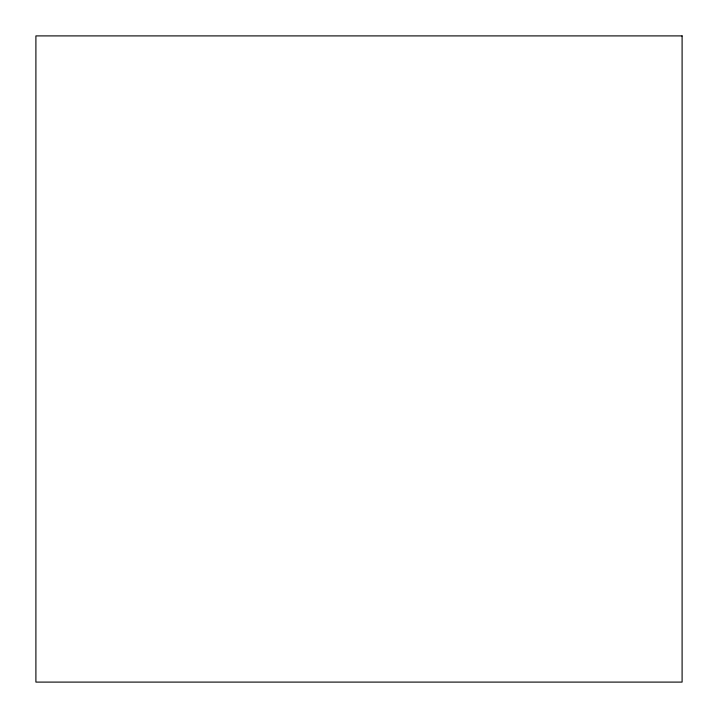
<?xml version="1.0" encoding="UTF-8"?>
<svg xmlns="http://www.w3.org/2000/svg" width="718" height="718" viewBox="0 0 718 718"><rect width="100%" height="100%" fill="white"/><g stroke="black" fill="none" stroke-linecap="round" stroke-linejoin="round"><path stroke-width="1.08" d="M682.1 35.9L35.9 35.9L35.9 682.1L682.1 682.1L682.1 35.9"/></g></svg>
